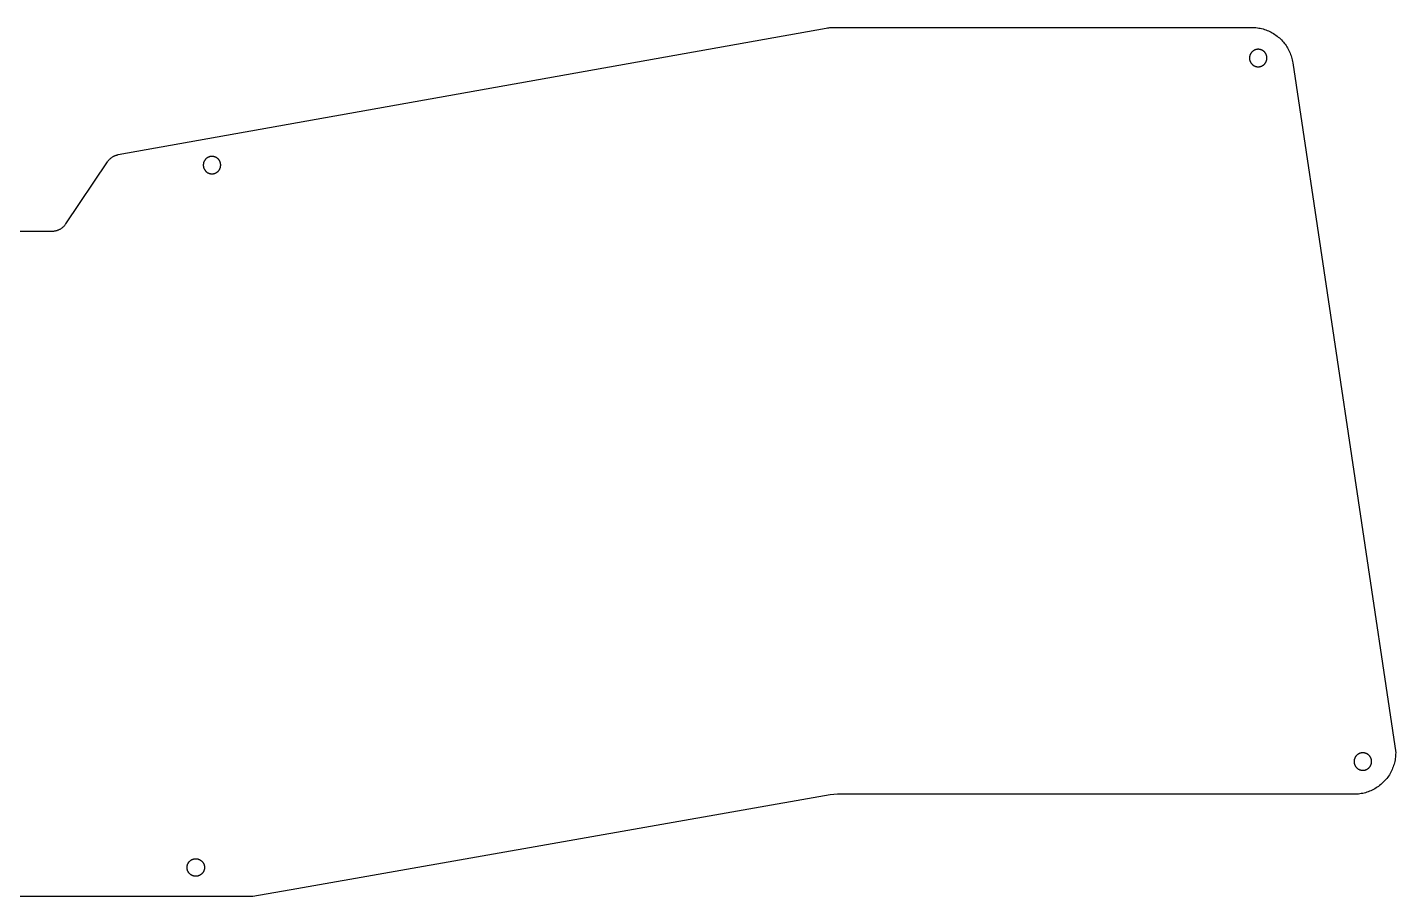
# Model space of a CAD drawing. Header units: millimetres. Extents: x 91 to 420, y -200 to -95.
# Drawn here: x 255.8 to 420.3, y -199.6 to -95.2 of the extents above; entities that cross this region are included whole.
import ezdxf

# ---------------------------------------------------------------- set-up
doc = ezdxf.new("R2010")
doc.units = ezdxf.units.MM
doc.layers.add('outline', color=76, linetype='Continuous', true_color=0x307816)
doc.layers.add('outline$screws$small', color=76, linetype='Continuous', true_color=0x307816)

msp = doc.modelspace()

# ---------------------------------------------------------------- linework, layer by layer
at = {"layer": 'outline'}
for p, q in [((266.73, -110.46), (351.84, -95.25)), ((351.84, -95.25), (351.99, -95.23)), ((351.99, -95.23), (352.13, -95.21)), ((352.13, -95.21), (352.28, -95.19)), ((352.28, -95.19), (352.42, -95.18)), ((352.42, -95.18), (352.57, -95.17)), ((352.57, -95.17), (352.72, -95.17)), ((352.72, -95.17), (402.97, -95.17)), ((402.97, -95.17), (403.14, -95.18)), ((403.14, -95.18), (403.31, -95.18)), ((403.31, -95.18), (403.49, -95.2)), ((403.49, -95.2), (403.66, -95.22)), ((403.66, -95.22), (403.83, -95.25)), ((403.83, -95.25), (404, -95.28)), ((404, -95.28), (404.17, -95.32)), ((404.17, -95.32), (404.34, -95.36)), ((404.34, -95.36), (404.5, -95.41)), ((404.5, -95.41), (404.67, -95.47)), ((404.67, -95.47), (404.83, -95.53)), ((404.83, -95.53), (404.99, -95.6)), ((404.99, -95.6), (405.15, -95.67)), ((405.15, -95.67), (405.3, -95.75)), ((405.3, -95.75), (405.45, -95.83)), ((405.45, -95.83), (405.6, -95.92)), ((405.6, -95.92), (405.75, -96.02)), ((405.75, -96.02), (405.89, -96.12)), ((405.89, -96.12), (406.03, -96.22)), ((406.03, -96.22), (406.16, -96.33)), ((406.16, -96.33), (406.3, -96.44)), ((406.3, -96.44), (406.42, -96.56)), ((406.42, -96.56), (406.55, -96.68)), ((406.55, -96.68), (406.67, -96.81)), ((406.67, -96.81), (406.78, -96.94)), ((406.78, -96.94), (406.89, -97.07)), ((406.89, -97.07), (406.99, -97.21)), ((406.99, -97.21), (407.1, -97.35)), ((407.1, -97.35), (407.19, -97.5)), ((407.19, -97.5), (407.28, -97.65)), ((407.28, -97.65), (407.37, -97.8)), ((407.37, -97.8), (407.45, -97.95)), ((407.45, -97.95), (407.52, -98.11)), ((407.52, -98.11), (407.59, -98.27)), ((407.59, -98.27), (407.65, -98.43)), ((407.65, -98.43), (407.71, -98.59)), ((407.71, -98.59), (407.76, -98.76)), ((407.76, -98.76), (407.81, -98.93)), ((407.81, -98.93), (407.85, -99.09)), ((407.85, -99.09), (407.88, -99.26)), ((407.88, -99.26), (407.91, -99.44)), ((407.91, -99.44), (420.28, -182.33)), ((260.43, -118.77), (265.42, -111.32)), ((265.42, -111.32), (265.46, -111.26)), ((265.46, -111.26), (265.5, -111.21)), ((265.5, -111.21), (265.54, -111.16)), ((265.54, -111.16), (265.59, -111.11)), ((265.59, -111.11), (265.63, -111.06)), ((265.63, -111.06), (265.68, -111.01)), ((265.68, -111.01), (265.73, -110.96)), ((265.73, -110.96), (265.78, -110.92)), ((265.78, -110.92), (265.83, -110.88)), ((265.83, -110.88), (265.88, -110.84)), ((265.88, -110.84), (265.94, -110.8)), ((265.94, -110.8), (265.99, -110.76)), ((265.99, -110.76), (266.05, -110.72)), ((266.05, -110.72), (266.11, -110.69)), ((266.11, -110.69), (266.16, -110.66)), ((266.16, -110.66), (266.22, -110.63)), ((266.22, -110.63), (266.29, -110.6)), ((266.29, -110.6), (266.35, -110.57)), ((266.35, -110.57), (266.41, -110.55)), ((266.41, -110.55), (266.47, -110.53)), ((266.47, -110.53), (266.54, -110.51)), ((266.54, -110.51), (266.6, -110.49)), ((266.6, -110.49), (266.67, -110.48)), ((266.67, -110.48), (266.73, -110.46)), ((252.82, -119.66), (258.77, -119.66)), ((258.77, -119.66), (258.84, -119.66)), ((258.84, -119.66), (258.9, -119.65)), ((258.9, -119.65), (258.97, -119.65)), ((258.97, -119.65), (259.04, -119.64)), ((259.04, -119.64), (259.11, -119.63)), ((259.11, -119.63), (259.17, -119.62)), ((259.17, -119.62), (259.24, -119.6)), ((259.24, -119.6), (259.3, -119.59)), ((259.3, -119.59), (259.37, -119.57)), ((259.37, -119.57), (259.43, -119.55)), ((259.43, -119.55), (259.5, -119.52)), ((259.5, -119.52), (259.56, -119.5)), ((259.56, -119.5), (259.62, -119.47)), ((259.62, -119.47), (259.68, -119.44)), ((259.68, -119.44), (259.74, -119.41)), ((259.74, -119.41), (259.8, -119.37)), ((259.8, -119.37), (259.86, -119.34)), ((259.86, -119.34), (259.91, -119.3)), ((259.91, -119.3), (259.97, -119.26)), ((259.97, -119.26), (260.02, -119.22)), ((260.02, -119.22), (260.07, -119.18)), ((260.07, -119.18), (260.12, -119.13)), ((260.12, -119.13), (260.17, -119.08)), ((260.17, -119.08), (260.22, -119.04)), ((260.22, -119.04), (260.27, -118.99)), ((260.27, -118.99), (260.31, -118.93)), ((260.31, -118.93), (260.35, -118.88)), ((260.35, -118.88), (260.39, -118.83)), ((260.39, -118.83), (260.43, -118.77)), ((420.27, -182.51), (420.26, -182.68)), ((420.28, -182.33), (420.27, -182.51)), ((419.91, -184.2), (419.84, -184.36)), ((419.97, -184.04), (419.91, -184.2)), ((420.03, -183.88), (419.97, -184.04)), ((420.08, -183.71), (420.03, -183.88)), ((420.13, -183.54), (420.08, -183.71)), ((420.17, -183.37), (420.13, -183.54)), ((420.2, -183.2), (420.17, -183.37)), ((420.23, -183.03), (420.2, -183.2)), ((420.25, -182.85), (420.23, -183.03)), ((420.26, -182.68), (420.25, -182.85)), ((418.87, -185.8), (418.75, -185.93)), ((418.99, -185.68), (418.87, -185.8)), ((419.11, -185.54), (418.99, -185.68)), ((419.22, -185.41), (419.11, -185.54)), ((419.32, -185.27), (419.22, -185.41)), ((419.42, -185.13), (419.32, -185.27)), ((419.52, -184.98), (419.42, -185.13)), ((419.61, -184.83), (419.52, -184.98)), ((419.69, -184.68), (419.61, -184.83)), ((419.77, -184.52), (419.69, -184.68)), ((419.84, -184.36), (419.77, -184.52)), ((352.31, -187.41), (288.17, -198.69)), ((353.18, -187.33), (352.31, -187.41)), ((415.28, -187.33), (353.18, -187.33)), ((415.45, -187.33), (415.28, -187.33)), ((415.62, -187.32), (415.45, -187.33)), ((415.8, -187.3), (415.62, -187.32)), ((415.97, -187.28), (415.8, -187.3)), ((416.14, -187.25), (415.97, -187.28)), ((416.32, -187.22), (416.14, -187.25)), ((416.49, -187.18), (416.32, -187.22)), ((416.65, -187.14), (416.49, -187.18)), ((416.82, -187.09), (416.65, -187.14)), ((416.99, -187.03), (416.82, -187.09)), ((417.15, -186.97), (416.99, -187.03)), ((417.31, -186.9), (417.15, -186.97)), ((417.47, -186.82), (417.31, -186.9)), ((417.62, -186.75), (417.47, -186.82)), ((417.78, -186.66), (417.62, -186.75)), ((417.93, -186.57), (417.78, -186.66)), ((418.07, -186.48), (417.93, -186.57)), ((418.21, -186.38), (418.07, -186.48)), ((418.35, -186.27), (418.21, -186.38)), ((418.49, -186.16), (418.35, -186.27)), ((418.62, -186.05), (418.49, -186.16)), ((418.75, -185.93), (418.62, -186.05)), ((288.17, -198.69), (282.9, -199.62)), ((282.9, -199.62), (227.94, -199.62))]:
    msp.add_line(p, q, dxfattribs=at)
at = {"layer": 'outline$screws$small'}
for p, q in [((402.73, -98.63), (402.72, -98.66)), ((402.72, -98.66), (402.72, -98.7)), ((402.74, -98.59), (402.73, -98.63)), ((402.75, -98.55), (402.74, -98.59)), ((402.76, -98.52), (402.75, -98.55)), ((402.77, -98.49), (402.76, -98.52)), ((402.79, -98.45), (402.77, -98.49)), ((402.8, -98.42), (402.79, -98.45)), ((402.82, -98.39), (402.8, -98.42)), ((402.84, -98.35), (402.82, -98.39)), ((402.85, -98.32), (402.84, -98.35)), ((402.87, -98.29), (402.85, -98.32)), ((402.89, -98.26), (402.87, -98.29)), ((402.91, -98.23), (402.89, -98.26)), ((402.94, -98.2), (402.91, -98.23)), ((402.96, -98.17), (402.94, -98.2)), ((402.98, -98.15), (402.96, -98.17)), ((403.01, -98.12), (402.98, -98.15)), ((403.04, -98.1), (403.01, -98.12)), ((403.06, -98.07), (403.04, -98.1)), ((403.09, -98.05), (403.06, -98.07)), ((403.12, -98.02), (403.09, -98.05)), ((403.15, -98), (403.12, -98.02)), ((403.18, -97.98), (403.15, -98)), ((403.21, -97.96), (403.18, -97.98)), ((403.24, -97.94), (403.21, -97.96)), ((403.27, -97.93), (403.24, -97.94)), ((403.31, -97.91), (403.27, -97.93)), ((403.34, -97.9), (403.31, -97.91)), ((403.37, -97.88), (403.34, -97.9)), ((403.41, -97.87), (403.37, -97.88)), ((403.44, -97.86), (403.41, -97.87)), ((403.48, -97.85), (403.44, -97.86)), ((403.51, -97.84), (403.48, -97.85)), ((403.55, -97.83), (403.51, -97.84)), ((403.58, -97.82), (403.55, -97.83)), ((403.62, -97.82), (403.58, -97.82)), ((403.66, -97.81), (403.62, -97.82)), ((403.69, -97.81), (403.66, -97.81)), ((403.73, -97.81), (403.69, -97.81)), ((403.76, -97.81), (403.73, -97.81)), ((403.8, -97.81), (403.76, -97.81)), ((403.84, -97.81), (403.8, -97.81)), ((403.87, -97.82), (403.84, -97.81)), ((403.91, -97.82), (403.87, -97.82)), ((403.95, -97.83), (403.91, -97.82)), ((403.98, -97.83), (403.95, -97.83)), ((404.02, -97.84), (403.98, -97.83)), ((404.05, -97.85), (404.02, -97.84)), ((404.09, -97.86), (404.05, -97.85)), ((404.12, -97.88), (404.09, -97.86)), ((404.16, -97.89), (404.12, -97.88)), ((404.19, -97.9), (404.16, -97.89)), ((404.22, -97.92), (404.19, -97.9)), ((404.25, -97.94), (404.22, -97.92)), ((404.29, -97.95), (404.25, -97.94)), ((404.32, -97.97), (404.29, -97.95)), ((404.35, -97.99), (404.32, -97.97)), ((404.38, -98.01), (404.35, -97.99)), ((404.41, -98.04), (404.38, -98.01)), ((404.43, -98.06), (404.41, -98.04)), ((404.46, -98.08), (404.43, -98.06)), ((404.49, -98.11), (404.46, -98.08)), ((404.51, -98.13), (404.49, -98.11)), ((404.54, -98.16), (404.51, -98.13)), ((404.56, -98.19), (404.54, -98.16)), ((404.59, -98.22), (404.56, -98.19)), ((404.61, -98.25), (404.59, -98.22)), ((404.63, -98.28), (404.61, -98.25)), ((404.65, -98.31), (404.63, -98.28)), ((404.67, -98.34), (404.65, -98.31)), ((404.68, -98.37), (404.67, -98.34)), ((404.7, -98.4), (404.68, -98.37)), ((404.72, -98.44), (404.7, -98.4)), ((404.73, -98.47), (404.72, -98.44)), ((404.74, -98.5), (404.73, -98.47)), ((404.75, -98.54), (404.74, -98.5)), ((404.77, -98.57), (404.75, -98.54)), ((404.77, -98.61), (404.77, -98.57)), ((404.78, -98.64), (404.77, -98.61)), ((404.79, -98.68), (404.78, -98.64)), ((404.8, -98.71), (404.79, -98.68)), ((402.72, -98.7), (402.71, -98.73)), ((402.71, -98.73), (402.71, -98.77)), ((402.71, -98.77), (402.71, -98.81)), ((402.71, -98.81), (402.71, -98.84)), ((402.71, -98.84), (402.71, -98.88)), ((402.71, -98.88), (402.71, -98.91)), ((402.71, -98.91), (402.71, -98.95)), ((402.71, -98.95), (402.71, -98.99)), ((402.71, -98.99), (402.72, -99.02)), ((402.72, -99.02), (402.72, -99.06)), ((402.72, -99.06), (402.73, -99.1)), ((402.73, -99.1), (402.74, -99.13)), ((402.74, -99.13), (402.75, -99.17)), ((402.75, -99.17), (402.76, -99.2)), ((402.76, -99.2), (402.77, -99.23)), ((402.77, -99.23), (402.79, -99.27)), ((402.79, -99.27), (402.8, -99.3)), ((402.8, -99.3), (402.82, -99.33)), ((402.82, -99.33), (402.84, -99.37)), ((402.84, -99.37), (402.85, -99.4)), ((402.85, -99.4), (402.87, -99.43)), ((402.87, -99.43), (402.89, -99.46)), ((402.89, -99.46), (402.91, -99.49)), ((402.91, -99.49), (402.94, -99.52)), ((402.94, -99.52), (402.96, -99.55)), ((402.96, -99.55), (402.98, -99.57)), ((402.98, -99.57), (403.01, -99.6)), ((403.01, -99.6), (403.04, -99.62)), ((403.04, -99.62), (403.06, -99.65)), ((403.06, -99.65), (403.09, -99.67)), ((403.09, -99.67), (403.12, -99.7)), ((403.12, -99.7), (403.15, -99.72)), ((403.15, -99.72), (403.18, -99.74)), ((403.18, -99.74), (403.21, -99.76)), ((403.21, -99.76), (403.24, -99.78)), ((403.24, -99.78), (403.27, -99.79)), ((403.27, -99.79), (403.31, -99.81)), ((403.31, -99.81), (403.34, -99.82)), ((403.34, -99.82), (403.37, -99.84)), ((403.37, -99.84), (403.41, -99.85)), ((403.41, -99.85), (403.44, -99.86)), ((403.44, -99.86), (403.48, -99.87)), ((403.48, -99.87), (403.51, -99.88)), ((403.51, -99.88), (403.55, -99.89)), ((403.55, -99.89), (403.58, -99.9)), ((403.58, -99.9), (403.62, -99.9)), ((403.62, -99.9), (403.66, -99.91)), ((403.66, -99.91), (403.69, -99.91)), ((403.69, -99.91), (403.73, -99.91)), ((403.73, -99.91), (403.76, -99.91)), ((403.76, -99.91), (403.8, -99.91)), ((403.8, -99.91), (403.84, -99.91)), ((403.84, -99.91), (403.87, -99.9)), ((403.87, -99.9), (403.91, -99.9)), ((403.91, -99.9), (403.95, -99.89)), ((403.95, -99.89), (403.98, -99.89)), ((403.98, -99.89), (404.02, -99.88)), ((404.02, -99.88), (404.05, -99.87)), ((404.05, -99.87), (404.09, -99.86)), ((404.09, -99.86), (404.12, -99.84)), ((404.12, -99.84), (404.16, -99.83)), ((404.16, -99.83), (404.19, -99.82)), ((404.19, -99.82), (404.22, -99.8)), ((404.22, -99.8), (404.25, -99.78)), ((404.25, -99.78), (404.29, -99.77)), ((404.29, -99.77), (404.32, -99.75)), ((404.32, -99.75), (404.35, -99.73)), ((404.35, -99.73), (404.38, -99.71)), ((404.38, -99.71), (404.41, -99.68)), ((404.41, -99.68), (404.43, -99.66)), ((404.43, -99.66), (404.46, -99.64)), ((404.46, -99.64), (404.49, -99.61)), ((404.49, -99.61), (404.51, -99.59)), ((404.51, -99.59), (404.54, -99.56)), ((404.54, -99.56), (404.56, -99.53)), ((404.56, -99.53), (404.59, -99.5)), ((404.59, -99.5), (404.61, -99.47)), ((404.61, -99.47), (404.63, -99.44)), ((404.63, -99.44), (404.65, -99.41)), ((404.65, -99.41), (404.67, -99.38)), ((404.67, -99.38), (404.68, -99.35)), ((404.68, -99.35), (404.7, -99.32)), ((404.7, -99.32), (404.72, -99.29)), ((404.72, -99.29), (404.73, -99.25)), ((404.73, -99.25), (404.74, -99.22)), ((404.74, -99.22), (404.75, -99.18)), ((404.75, -99.18), (404.77, -99.15)), ((404.77, -99.11), (404.78, -99.08)), ((404.77, -99.15), (404.77, -99.11)), ((404.78, -99.08), (404.79, -99.04)), ((404.79, -99.04), (404.8, -99.01)), ((404.8, -98.75), (404.8, -98.71)), ((404.8, -98.79), (404.8, -98.75)), ((404.81, -98.82), (404.8, -98.79)), ((404.8, -98.93), (404.81, -98.9)), ((404.8, -98.97), (404.8, -98.93)), ((404.8, -99.01), (404.8, -98.97)), ((404.81, -98.86), (404.81, -98.82)), ((404.81, -98.9), (404.81, -98.86)), ((276.95, -111.6), (276.94, -111.63)), ((276.94, -111.63), (276.94, -111.67)), ((276.94, -111.67), (276.94, -111.71)), ((276.94, -111.71), (276.94, -111.74)), ((276.94, -111.74), (276.94, -111.78)), ((276.94, -111.78), (276.94, -111.81)), ((276.94, -111.81), (276.95, -111.85)), ((276.96, -111.52), (276.95, -111.56)), ((276.95, -111.56), (276.95, -111.6)), ((276.97, -111.49), (276.96, -111.52)), ((276.98, -111.42), (276.97, -111.45)), ((276.97, -111.45), (276.97, -111.49)), ((277, -111.38), (276.98, -111.42)), ((277.01, -111.35), (277, -111.38)), ((277.02, -111.32), (277.01, -111.35)), ((277.04, -111.28), (277.02, -111.32)), ((277.05, -111.25), (277.04, -111.28)), ((277.07, -111.22), (277.05, -111.25)), ((277.09, -111.19), (277.07, -111.22)), ((277.11, -111.15), (277.09, -111.19)), ((277.13, -111.12), (277.11, -111.15)), ((277.15, -111.09), (277.13, -111.12)), ((277.17, -111.07), (277.15, -111.09)), ((277.19, -111.04), (277.17, -111.07)), ((277.22, -111.01), (277.19, -111.04)), ((277.24, -110.98), (277.22, -111.01)), ((277.27, -110.96), (277.24, -110.98)), ((277.3, -110.93), (277.27, -110.96)), ((277.32, -110.91), (277.3, -110.93)), ((277.35, -110.89), (277.32, -110.91)), ((277.38, -110.87), (277.35, -110.89)), ((277.41, -110.85), (277.38, -110.87)), ((277.44, -110.83), (277.41, -110.85)), ((277.47, -110.81), (277.44, -110.83)), ((277.51, -110.79), (277.47, -110.81)), ((277.54, -110.77), (277.51, -110.79)), ((277.57, -110.76), (277.54, -110.77)), ((277.61, -110.75), (277.57, -110.76)), ((277.64, -110.73), (277.61, -110.75)), ((277.67, -110.72), (277.64, -110.73)), ((277.71, -110.71), (277.67, -110.72)), ((277.75, -110.7), (277.71, -110.71)), ((277.78, -110.69), (277.75, -110.7)), ((277.82, -110.69), (277.78, -110.69)), ((277.85, -110.68), (277.82, -110.69)), ((277.89, -110.68), (277.85, -110.68)), ((277.93, -110.68), (277.89, -110.68)), ((277.96, -110.67), (277.93, -110.68)), ((278, -110.67), (277.96, -110.67)), ((278.03, -110.67), (278, -110.67)), ((278.07, -110.68), (278.03, -110.67)), ((278.11, -110.68), (278.07, -110.68)), ((278.14, -110.68), (278.11, -110.68)), ((278.18, -110.69), (278.14, -110.68)), ((278.21, -110.7), (278.18, -110.69)), ((278.25, -110.71), (278.21, -110.7)), ((278.29, -110.72), (278.25, -110.71)), ((278.32, -110.73), (278.29, -110.72)), ((278.35, -110.74), (278.32, -110.73)), ((278.39, -110.75), (278.35, -110.74)), ((278.42, -110.77), (278.39, -110.75)), ((278.45, -110.78), (278.42, -110.77)), ((278.49, -110.8), (278.45, -110.78)), ((278.52, -110.82), (278.49, -110.8)), ((278.55, -110.84), (278.52, -110.82)), ((278.58, -110.86), (278.55, -110.84)), ((278.61, -110.88), (278.58, -110.86)), ((278.64, -110.9), (278.61, -110.88)), ((278.67, -110.92), (278.64, -110.9)), ((278.7, -110.95), (278.67, -110.92)), ((278.72, -110.97), (278.7, -110.95)), ((278.75, -111), (278.72, -110.97)), ((278.77, -111.02), (278.75, -111)), ((278.8, -111.05), (278.77, -111.02)), ((278.82, -111.08), (278.8, -111.05)), ((278.84, -111.11), (278.82, -111.08)), ((278.86, -111.14), (278.84, -111.11)), ((278.88, -111.17), (278.86, -111.14)), ((278.9, -111.2), (278.88, -111.17)), ((278.92, -111.23), (278.9, -111.2)), ((278.93, -111.27), (278.92, -111.23)), ((278.95, -111.3), (278.93, -111.27)), ((278.96, -111.33), (278.95, -111.3)), ((278.98, -111.37), (278.96, -111.33)), ((278.99, -111.4), (278.98, -111.37)), ((279, -111.44), (278.99, -111.4)), ((279.01, -111.47), (279, -111.44)), ((279.02, -111.51), (279.01, -111.47)), ((279.02, -111.54), (279.02, -111.51)), ((279.03, -111.58), (279.02, -111.54)), ((279.03, -111.61), (279.03, -111.58)), ((279.04, -111.65), (279.03, -111.61)), ((279.03, -111.83), (279.04, -111.8)), ((279.03, -111.87), (279.03, -111.83)), ((279.04, -111.69), (279.04, -111.65)), ((279.04, -111.72), (279.04, -111.69)), ((279.04, -111.76), (279.04, -111.72)), ((279.04, -111.8), (279.04, -111.76)), ((276.95, -111.85), (276.95, -111.89)), ((276.95, -111.89), (276.96, -111.92)), ((276.96, -111.92), (276.97, -111.96)), ((276.97, -111.96), (276.97, -111.99)), ((276.97, -111.99), (276.98, -112.03)), ((276.98, -112.03), (277, -112.06)), ((277, -112.06), (277.01, -112.1)), ((277.01, -112.1), (277.02, -112.13)), ((277.02, -112.13), (277.04, -112.16)), ((277.04, -112.16), (277.05, -112.2)), ((277.05, -112.2), (277.07, -112.23)), ((277.07, -112.23), (277.09, -112.26)), ((277.09, -112.26), (277.11, -112.29)), ((277.11, -112.29), (277.13, -112.32)), ((277.13, -112.32), (277.15, -112.35)), ((277.15, -112.35), (277.17, -112.38)), ((277.17, -112.38), (277.19, -112.41)), ((277.19, -112.41), (277.22, -112.44)), ((277.22, -112.44), (277.24, -112.46)), ((277.24, -112.46), (277.27, -112.49)), ((277.27, -112.49), (277.3, -112.51)), ((277.3, -112.51), (277.32, -112.54)), ((277.32, -112.54), (277.35, -112.56)), ((277.35, -112.56), (277.38, -112.58)), ((277.38, -112.58), (277.41, -112.6)), ((277.41, -112.6), (277.44, -112.62)), ((277.44, -112.62), (277.47, -112.64)), ((277.47, -112.64), (277.51, -112.66)), ((277.51, -112.66), (277.54, -112.67)), ((277.54, -112.67), (277.57, -112.69)), ((277.57, -112.69), (277.61, -112.7)), ((277.61, -112.7), (277.64, -112.71)), ((277.64, -112.71), (277.67, -112.73)), ((277.67, -112.73), (277.71, -112.74)), ((277.71, -112.74), (277.75, -112.74)), ((277.75, -112.74), (277.78, -112.75)), ((277.78, -112.75), (277.82, -112.76)), ((277.82, -112.76), (277.85, -112.76)), ((277.85, -112.76), (277.89, -112.77)), ((277.89, -112.77), (277.93, -112.77)), ((277.93, -112.77), (277.96, -112.77)), ((277.96, -112.77), (278, -112.77)), ((278, -112.77), (278.03, -112.77)), ((278.03, -112.77), (278.07, -112.77)), ((278.07, -112.77), (278.11, -112.77)), ((278.11, -112.77), (278.14, -112.76)), ((278.14, -112.76), (278.18, -112.76)), ((278.18, -112.76), (278.21, -112.75)), ((278.21, -112.75), (278.25, -112.74)), ((278.25, -112.74), (278.29, -112.73)), ((278.29, -112.73), (278.32, -112.72)), ((278.32, -112.72), (278.35, -112.71)), ((278.35, -112.71), (278.39, -112.69)), ((278.39, -112.69), (278.42, -112.68)), ((278.42, -112.68), (278.45, -112.66)), ((278.45, -112.66), (278.49, -112.65)), ((278.49, -112.65), (278.52, -112.63)), ((278.52, -112.63), (278.55, -112.61)), ((278.55, -112.61), (278.58, -112.59)), ((278.58, -112.59), (278.61, -112.57)), ((278.61, -112.57), (278.64, -112.55)), ((278.64, -112.55), (278.67, -112.52)), ((278.67, -112.52), (278.7, -112.5)), ((278.7, -112.5), (278.72, -112.48)), ((278.72, -112.48), (278.75, -112.45)), ((278.75, -112.45), (278.77, -112.42)), ((278.77, -112.42), (278.8, -112.4)), ((278.8, -112.4), (278.82, -112.37)), ((278.82, -112.37), (278.84, -112.34)), ((278.84, -112.34), (278.86, -112.31)), ((278.86, -112.31), (278.88, -112.28)), ((278.88, -112.28), (278.9, -112.25)), ((278.9, -112.25), (278.92, -112.21)), ((278.92, -112.21), (278.93, -112.18)), ((278.93, -112.18), (278.95, -112.15)), ((278.95, -112.15), (278.96, -112.11)), ((278.96, -112.11), (278.98, -112.08)), ((278.98, -112.08), (278.99, -112.05)), ((278.99, -112.05), (279, -112.01)), ((279, -112.01), (279.01, -111.98)), ((279.01, -111.98), (279.02, -111.94)), ((279.02, -111.9), (279.03, -111.87)), ((279.02, -111.94), (279.02, -111.9)), ((415.7, -182.56), (415.67, -182.58)), ((415.73, -182.53), (415.7, -182.56)), ((415.76, -182.51), (415.73, -182.53)), ((415.79, -182.49), (415.76, -182.51)), ((415.82, -182.48), (415.79, -182.49)), ((415.85, -182.46), (415.82, -182.48)), ((415.89, -182.44), (415.85, -182.46)), ((415.92, -182.43), (415.89, -182.44)), ((415.95, -182.41), (415.92, -182.43)), ((415.99, -182.4), (415.95, -182.41)), ((416.02, -182.39), (415.99, -182.4)), ((416.06, -182.38), (416.02, -182.39)), ((416.09, -182.37), (416.06, -182.38)), ((416.13, -182.36), (416.09, -182.37)), ((416.16, -182.36), (416.13, -182.36)), ((416.2, -182.35), (416.16, -182.36)), ((416.24, -182.35), (416.2, -182.35)), ((416.27, -182.34), (416.24, -182.35)), ((416.31, -182.34), (416.27, -182.34)), ((416.35, -182.34), (416.31, -182.34)), ((416.38, -182.34), (416.35, -182.34)), ((416.42, -182.34), (416.38, -182.34)), ((416.45, -182.35), (416.42, -182.34)), ((416.49, -182.35), (416.45, -182.35)), ((416.53, -182.36), (416.49, -182.35)), ((416.56, -182.37), (416.53, -182.36)), ((416.6, -182.37), (416.56, -182.37)), ((416.63, -182.38), (416.6, -182.37)), ((416.67, -182.39), (416.63, -182.38)), ((416.7, -182.41), (416.67, -182.39)), ((416.74, -182.42), (416.7, -182.41)), ((416.77, -182.43), (416.74, -182.42)), ((416.8, -182.45), (416.77, -182.43)), ((416.83, -182.47), (416.8, -182.45)), ((416.87, -182.48), (416.83, -182.47)), ((416.9, -182.5), (416.87, -182.48)), ((416.93, -182.52), (416.9, -182.5)), ((416.96, -182.55), (416.93, -182.52)), ((416.99, -182.57), (416.96, -182.55)), ((417.02, -182.59), (416.99, -182.57)), ((415.3, -183.23), (415.29, -183.26)), ((415.29, -183.26), (415.29, -183.3)), ((415.29, -183.3), (415.29, -183.34)), ((415.29, -183.34), (415.29, -183.37)), ((415.29, -183.37), (415.29, -183.41)), ((415.29, -183.41), (415.29, -183.45)), ((415.29, -183.45), (415.29, -183.48)), ((415.29, -183.48), (415.29, -183.52)), ((415.29, -183.52), (415.3, -183.55)), ((415.31, -183.19), (415.3, -183.23)), ((415.3, -183.55), (415.31, -183.59)), ((415.32, -183.12), (415.31, -183.16)), ((415.31, -183.16), (415.31, -183.19)), ((415.31, -183.59), (415.31, -183.63)), ((415.31, -183.63), (415.32, -183.66)), ((415.33, -183.09), (415.32, -183.12)), ((415.32, -183.66), (415.33, -183.7)), ((415.34, -183.05), (415.33, -183.09)), ((415.33, -183.7), (415.34, -183.73)), ((415.36, -183.02), (415.34, -183.05)), ((415.34, -183.73), (415.36, -183.77)), ((415.37, -182.98), (415.36, -183.02)), ((415.36, -183.77), (415.37, -183.8)), ((415.38, -182.95), (415.37, -182.98)), ((415.37, -183.8), (415.38, -183.83)), ((415.4, -182.92), (415.38, -182.95)), ((415.38, -183.83), (415.4, -183.87)), ((415.42, -182.88), (415.4, -182.92)), ((415.4, -183.87), (415.42, -183.9)), ((415.43, -182.85), (415.42, -182.88)), ((415.42, -183.9), (415.43, -183.93)), ((415.45, -182.82), (415.43, -182.85)), ((415.43, -183.93), (415.45, -183.96)), ((415.47, -182.79), (415.45, -182.82)), ((415.45, -183.96), (415.47, -183.99)), ((415.5, -182.76), (415.47, -182.79)), ((415.47, -183.99), (415.5, -184.02)), ((415.52, -182.73), (415.5, -182.76)), ((415.5, -184.02), (415.52, -184.05)), ((415.54, -182.71), (415.52, -182.73)), ((415.52, -184.05), (415.54, -184.08)), ((415.57, -182.68), (415.54, -182.71)), ((415.54, -184.08), (415.57, -184.1)), ((415.59, -182.65), (415.57, -182.68)), ((415.57, -184.1), (415.59, -184.13)), ((415.62, -182.63), (415.59, -182.65)), ((415.59, -184.13), (415.62, -184.16)), ((415.64, -182.6), (415.62, -182.63)), ((415.62, -184.16), (415.64, -184.18)), ((415.67, -182.58), (415.64, -182.6)), ((415.64, -184.18), (415.67, -184.2)), ((415.67, -184.2), (415.7, -184.23)), ((416.96, -184.24), (416.99, -184.22)), ((416.99, -184.22), (417.02, -184.19)), ((417.04, -182.61), (417.02, -182.59)), ((417.02, -184.19), (417.04, -184.17)), ((417.07, -182.64), (417.04, -182.61)), ((417.04, -184.17), (417.07, -184.14)), ((417.09, -182.67), (417.07, -182.64)), ((417.07, -184.14), (417.09, -184.12)), ((417.12, -182.69), (417.09, -182.67)), ((417.09, -184.12), (417.12, -184.09)), ((417.14, -182.72), (417.12, -182.69)), ((417.12, -184.09), (417.14, -184.06)), ((417.17, -182.75), (417.14, -182.72)), ((417.14, -184.06), (417.17, -184.03)), ((417.19, -182.78), (417.17, -182.75)), ((417.17, -184.03), (417.19, -184.01)), ((417.21, -182.81), (417.19, -182.78)), ((417.19, -184.01), (417.21, -183.98)), ((417.23, -182.84), (417.21, -182.81)), ((417.21, -183.98), (417.23, -183.94)), ((417.25, -182.87), (417.23, -182.84)), ((417.23, -183.94), (417.25, -183.91)), ((417.26, -182.9), (417.25, -182.87)), ((417.25, -183.91), (417.26, -183.88)), ((417.28, -182.93), (417.26, -182.9)), ((417.26, -183.88), (417.28, -183.85)), ((417.3, -182.97), (417.28, -182.93)), ((417.28, -183.85), (417.3, -183.82)), ((417.31, -183), (417.3, -182.97)), ((417.3, -183.82), (417.31, -183.78)), ((417.32, -183.03), (417.31, -183)), ((417.31, -183.78), (417.32, -183.75)), ((417.34, -183.07), (417.32, -183.03)), ((417.32, -183.75), (417.34, -183.71)), ((417.35, -183.1), (417.34, -183.07)), ((417.34, -183.71), (417.35, -183.68)), ((417.36, -183.14), (417.35, -183.1)), ((417.35, -183.68), (417.36, -183.64)), ((417.36, -183.17), (417.36, -183.14)), ((417.37, -183.21), (417.36, -183.17)), ((417.36, -183.61), (417.37, -183.57)), ((417.36, -183.64), (417.36, -183.61)), ((417.38, -183.25), (417.37, -183.21)), ((417.37, -183.57), (417.38, -183.54)), ((417.38, -183.28), (417.38, -183.25)), ((417.38, -183.32), (417.38, -183.28)), ((417.39, -183.35), (417.38, -183.32)), ((417.38, -183.46), (417.39, -183.43)), ((417.38, -183.5), (417.38, -183.46)), ((417.38, -183.54), (417.38, -183.5)), ((417.39, -183.39), (417.39, -183.35)), ((417.39, -183.43), (417.39, -183.39)), ((415.7, -184.23), (415.73, -184.25)), ((415.73, -184.25), (415.76, -184.27)), ((415.76, -184.27), (415.79, -184.29)), ((415.79, -184.29), (415.82, -184.31)), ((415.82, -184.31), (415.85, -184.32)), ((415.85, -184.32), (415.89, -184.34)), ((415.89, -184.34), (415.92, -184.36)), ((415.92, -184.36), (415.95, -184.37)), ((415.95, -184.37), (415.99, -184.38)), ((415.99, -184.38), (416.02, -184.39)), ((416.02, -184.39), (416.06, -184.4)), ((416.06, -184.4), (416.09, -184.41)), ((416.09, -184.41), (416.13, -184.42)), ((416.13, -184.42), (416.16, -184.43)), ((416.16, -184.43), (416.2, -184.43)), ((416.2, -184.43), (416.24, -184.44)), ((416.24, -184.44), (416.27, -184.44)), ((416.27, -184.44), (416.31, -184.44)), ((416.31, -184.44), (416.35, -184.44)), ((416.35, -184.44), (416.38, -184.44)), ((416.38, -184.44), (416.42, -184.44)), ((416.42, -184.44), (416.45, -184.43)), ((416.45, -184.43), (416.49, -184.43)), ((416.49, -184.43), (416.53, -184.42)), ((416.53, -184.42), (416.56, -184.42)), ((416.56, -184.42), (416.6, -184.41)), ((416.6, -184.41), (416.63, -184.4)), ((416.63, -184.4), (416.67, -184.39)), ((416.67, -184.39), (416.7, -184.38)), ((416.7, -184.38), (416.74, -184.36)), ((416.74, -184.36), (416.77, -184.35)), ((416.77, -184.35), (416.8, -184.33)), ((416.8, -184.33), (416.83, -184.32)), ((416.83, -184.32), (416.87, -184.3)), ((416.87, -184.3), (416.9, -184.28)), ((416.9, -184.28), (416.93, -184.26)), ((416.93, -184.26), (416.96, -184.24)), ((275.06, -195.73), (275.08, -195.7)), ((275.08, -195.7), (275.09, -195.67)), ((275.09, -195.67), (275.11, -195.63)), ((275.11, -195.63), (275.13, -195.6)), ((275.13, -195.6), (275.14, -195.57)), ((275.14, -195.57), (275.16, -195.54)), ((275.16, -195.54), (275.19, -195.51)), ((275.19, -195.51), (275.21, -195.48)), ((275.21, -195.48), (275.23, -195.45)), ((275.23, -195.45), (275.25, -195.42)), ((275.25, -195.42), (275.28, -195.4)), ((275.28, -195.4), (275.3, -195.37)), ((275.3, -195.37), (275.33, -195.35)), ((275.33, -195.35), (275.36, -195.32)), ((275.36, -195.32), (275.39, -195.3)), ((275.39, -195.3), (275.42, -195.28)), ((275.42, -195.28), (275.45, -195.26)), ((275.45, -195.26), (275.48, -195.24)), ((275.48, -195.24), (275.51, -195.22)), ((275.51, -195.22), (275.54, -195.2)), ((275.54, -195.2), (275.57, -195.18)), ((275.57, -195.18), (275.6, -195.17)), ((275.6, -195.17), (275.64, -195.15)), ((275.64, -195.15), (275.67, -195.14)), ((275.67, -195.14), (275.71, -195.13)), ((275.71, -195.13), (275.74, -195.12)), ((275.74, -195.12), (275.78, -195.11)), ((275.78, -195.11), (275.81, -195.1)), ((275.81, -195.1), (275.85, -195.09)), ((275.85, -195.09), (275.88, -195.09)), ((275.88, -195.09), (275.92, -195.08)), ((275.92, -195.08), (275.95, -195.08)), ((275.95, -195.08), (275.99, -195.07)), ((275.99, -195.07), (276.03, -195.07)), ((276.03, -195.07), (276.06, -195.07)), ((276.06, -195.07), (276.1, -195.08)), ((276.1, -195.08), (276.14, -195.08)), ((276.14, -195.08), (276.17, -195.08)), ((276.17, -195.08), (276.21, -195.09)), ((276.21, -195.09), (276.25, -195.09)), ((276.25, -195.09), (276.28, -195.1)), ((276.28, -195.1), (276.32, -195.11)), ((276.32, -195.11), (276.35, -195.12)), ((276.35, -195.12), (276.39, -195.13)), ((276.39, -195.13), (276.42, -195.15)), ((276.42, -195.15), (276.45, -195.16)), ((276.45, -195.16), (276.49, -195.18)), ((276.49, -195.18), (276.52, -195.19)), ((276.52, -195.19), (276.55, -195.21)), ((276.55, -195.21), (276.58, -195.23)), ((276.58, -195.23), (276.61, -195.25)), ((276.61, -195.25), (276.64, -195.27)), ((276.64, -195.27), (276.67, -195.29)), ((276.67, -195.29), (276.7, -195.31)), ((276.7, -195.31), (276.73, -195.33)), ((276.73, -195.33), (276.76, -195.36)), ((276.76, -195.36), (276.78, -195.38)), ((276.78, -195.38), (276.81, -195.41)), ((276.81, -195.41), (276.83, -195.44)), ((276.83, -195.44), (276.86, -195.47)), ((276.86, -195.47), (276.88, -195.49)), ((276.88, -195.49), (276.9, -195.52)), ((276.9, -195.52), (276.92, -195.55)), ((276.92, -195.55), (276.94, -195.59)), ((276.94, -195.59), (276.96, -195.62)), ((276.96, -195.62), (276.97, -195.65)), ((276.97, -195.65), (276.99, -195.68)), ((276.99, -195.68), (277, -195.72)), ((277, -195.72), (277.02, -195.75)), ((274.99, -196.01), (275, -195.98)), ((274.99, -196.05), (274.99, -196.01)), ((274.99, -196.09), (274.99, -196.05)), ((274.99, -196.12), (274.99, -196.09)), ((274.99, -196.16), (274.99, -196.12)), ((274.99, -196.2), (274.99, -196.16)), ((274.99, -196.23), (274.99, -196.2)), ((275, -196.27), (274.99, -196.23)), ((275, -195.94), (275.01, -195.91)), ((275, -195.98), (275, -195.94)), ((275, -196.31), (275, -196.27)), ((275.01, -196.34), (275, -196.31)), ((275.01, -195.91), (275.02, -195.87)), ((275.02, -196.38), (275.01, -196.34)), ((275.02, -195.87), (275.03, -195.84)), ((275.03, -196.41), (275.02, -196.38)), ((275.03, -195.84), (275.04, -195.8)), ((275.04, -196.45), (275.03, -196.41)), ((275.04, -195.8), (275.05, -195.77)), ((275.05, -196.48), (275.04, -196.45)), ((275.05, -195.77), (275.06, -195.73)), ((275.06, -196.52), (275.05, -196.48)), ((275.08, -196.55), (275.06, -196.52)), ((275.09, -196.58), (275.08, -196.55)), ((275.11, -196.61), (275.09, -196.58)), ((275.13, -196.65), (275.11, -196.61)), ((275.14, -196.68), (275.13, -196.65)), ((275.16, -196.71), (275.14, -196.68)), ((275.19, -196.74), (275.16, -196.71)), ((275.21, -196.77), (275.19, -196.74)), ((275.23, -196.8), (275.21, -196.77)), ((275.25, -196.82), (275.23, -196.8)), ((275.28, -196.85), (275.25, -196.82)), ((275.3, -196.88), (275.28, -196.85)), ((275.33, -196.9), (275.3, -196.88)), ((275.36, -196.92), (275.33, -196.9)), ((275.39, -196.95), (275.36, -196.92)), ((275.42, -196.97), (275.39, -196.95)), ((275.45, -196.99), (275.42, -196.97)), ((275.48, -197.01), (275.45, -196.99)), ((275.51, -197.03), (275.48, -197.01)), ((275.54, -197.05), (275.51, -197.03)), ((275.57, -197.06), (275.54, -197.05)), ((275.6, -197.08), (275.57, -197.06)), ((275.64, -197.09), (275.6, -197.08)), ((275.67, -197.11), (275.64, -197.09)), ((275.71, -197.12), (275.67, -197.11)), ((275.74, -197.13), (275.71, -197.12)), ((275.78, -197.14), (275.74, -197.13)), ((275.81, -197.15), (275.78, -197.14)), ((275.85, -197.16), (275.81, -197.15)), ((275.88, -197.16), (275.85, -197.16)), ((275.92, -197.17), (275.88, -197.16)), ((275.95, -197.17), (275.92, -197.17)), ((275.99, -197.17), (275.95, -197.17)), ((276.03, -197.17), (275.99, -197.17)), ((276.06, -197.17), (276.03, -197.17)), ((276.1, -197.17), (276.06, -197.17)), ((276.14, -197.17), (276.1, -197.17)), ((276.17, -197.16), (276.14, -197.17)), ((276.21, -197.16), (276.17, -197.16)), ((276.25, -197.15), (276.21, -197.16)), ((276.28, -197.15), (276.25, -197.15)), ((276.32, -197.14), (276.28, -197.15)), ((276.35, -197.13), (276.32, -197.14)), ((276.39, -197.11), (276.35, -197.13)), ((276.42, -197.1), (276.39, -197.11)), ((276.45, -197.09), (276.42, -197.1)), ((276.49, -197.07), (276.45, -197.09)), ((276.52, -197.06), (276.49, -197.07)), ((276.55, -197.04), (276.52, -197.06)), ((276.58, -197.02), (276.55, -197.04)), ((276.61, -197), (276.58, -197.02)), ((276.64, -196.98), (276.61, -197)), ((276.67, -196.96), (276.64, -196.98)), ((276.7, -196.94), (276.67, -196.96)), ((276.73, -196.91), (276.7, -196.94)), ((276.76, -196.89), (276.73, -196.91)), ((276.78, -196.86), (276.76, -196.89)), ((276.81, -196.84), (276.78, -196.86)), ((276.83, -196.81), (276.81, -196.84)), ((276.86, -196.78), (276.83, -196.81)), ((276.88, -196.75), (276.86, -196.78)), ((276.9, -196.72), (276.88, -196.75)), ((276.92, -196.69), (276.9, -196.72)), ((276.94, -196.66), (276.92, -196.69)), ((276.96, -196.63), (276.94, -196.66)), ((276.97, -196.6), (276.96, -196.63)), ((276.99, -196.57), (276.97, -196.6)), ((277, -196.53), (276.99, -196.57)), ((277.02, -196.5), (277, -196.53)), ((277.02, -195.75), (277.03, -195.78)), ((277.03, -196.46), (277.02, -196.5)), ((277.03, -195.78), (277.04, -195.82)), ((277.04, -196.43), (277.03, -196.46)), ((277.04, -195.82), (277.05, -195.85)), ((277.05, -196.39), (277.04, -196.43)), ((277.05, -195.85), (277.06, -195.89)), ((277.06, -196.36), (277.05, -196.39)), ((277.06, -195.89), (277.07, -195.92)), ((277.07, -196.32), (277.06, -196.36)), ((277.07, -195.92), (277.07, -195.96)), ((277.07, -195.96), (277.08, -196)), ((277.08, -196.25), (277.07, -196.29)), ((277.07, -196.29), (277.07, -196.32)), ((277.08, -196), (277.08, -196.03)), ((277.08, -196.03), (277.09, -196.07)), ((277.09, -196.18), (277.08, -196.21)), ((277.08, -196.21), (277.08, -196.25)), ((277.09, -196.07), (277.09, -196.11)), ((277.09, -196.11), (277.09, -196.14)), ((277.09, -196.14), (277.09, -196.18))]:
    msp.add_line(p, q, dxfattribs=at)

doc.saveas('drawing.dxf')
